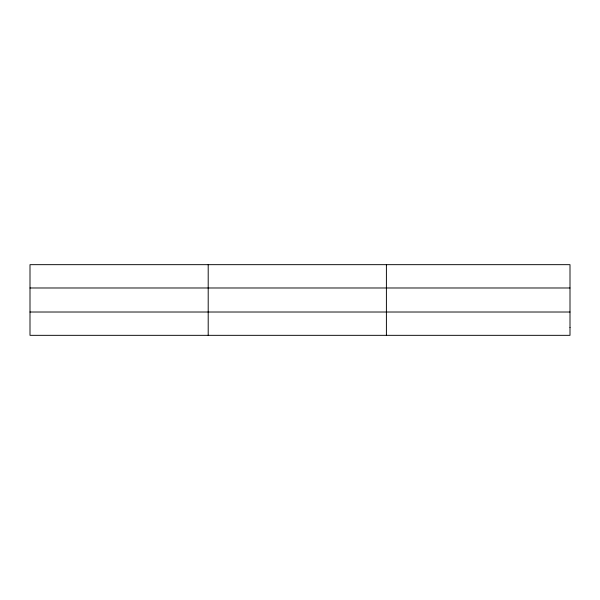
<?xml version="1.0" encoding="UTF-8"?>
<svg xmlns="http://www.w3.org/2000/svg" width="600" height="600" viewBox="0 0 600 600"><rect width="100%" height="100%" fill="white"/><g stroke="black" fill="none" stroke-linecap="round" stroke-linejoin="round"><path stroke-width="0.9" d="M208.2 264.668L208.2 335.332M386.4 264.668L386.4 335.332M30 287.985L570 287.985M30 312.015L570 312.015M570 327.555L570 335.332L30 335.332L30 264.668L570 264.668L570 327.555"/></g></svg>
